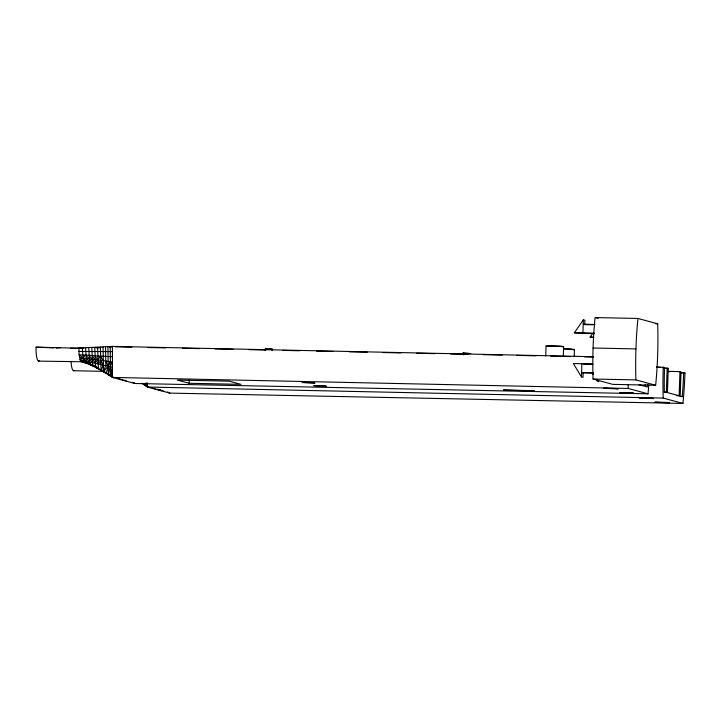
<?xml version="1.0" encoding="UTF-8"?>
<svg xmlns="http://www.w3.org/2000/svg" width="721" height="721" viewBox="0 0 721 721"><rect width="100%" height="100%" fill="white"/><g stroke="black" fill="none" stroke-linecap="round" stroke-linejoin="round"><path stroke-width="1.08" d="M593.446 356.724L112.404 346.386L112.503 377.416L134.899 383.491L647.99 393.819A108.592 24.208 -88.8 0 0 648.801 384.888M91.63 364.898L80.671 361.356L79.103 354.732L78.931 348.045L112.404 346.386M82.311 347.946L83.357 361.347L101.057 370.252L112.503 377.416L628.252 388.466L647.99 393.819M85.592 347.846L86.592 362.843M88.764 347.729L89.719 364.339L96.389 366.908M91.837 347.612L92.73 365.826L97.831 367.647M94.793 347.486L95.623 367.304L98.597 368.503M97.65 347.351L98.398 368.782L103.076 370.54M100.399 347.207L101.057 370.252L102.616 370.702M103.031 347.053L103.59 371.703L107.636 373.604M105.545 346.9L105.816 365.448L103.59 371.703L106.347 372.64M107.952 346.738L108.303 374.587L113.9 377.795L110.466 376.011L110.241 346.567M189.136 383.275L177.348 380.084L229.224 381.157L241.003 384.356L189.136 383.275L189.244 379.985M265.265 350.523L265.337 348.333L272.547 349.216L270.402 349.171M463.432 354.885L463.504 352.695L470.714 353.569L468.569 353.533M545.734 355.913L546.058 346.035M563.299 356.525L563.633 346.648M574.222 356.165L574.439 349.586M593.392 372.739L581.604 372.496L583.163 372.91L583.019 377.308L581.459 376.885L581.892 363.708M593.338 324.81L584.767 324.63L584.911 320.241L583.352 319.818L582.919 332.985L584.47 333.408M645.331 384.239L645.259 386.438L647.305 386.988L647.512 384.401M664.122 392.251L666.375 392.296L667.177 368.152L663.852 368.089M667.177 368.152L668.25 368.449L667.448 392.584L679.137 395.757L679.939 371.621L667.565 371.36M680.002 396.559L682.255 396.604L682.535 393.152A108.529 24.19 -88.8 0 0 683.661 372.631L680.291 372.559M110.466 376.011L112.215 367.16L80.013 359.842L85.727 355.156L92.658 362.42M683.661 372.631L684.95 372.982A108.592 24.208 -88.8 0 1 682.94 403.436L169.85 393.107L147.454 387.033L145.417 385.618L145.939 382.968M106.005 373.154L110.106 361.663L112.17 361.978L110.214 366.601L108.303 374.587L110.061 375.136M79.481 357.589L97.921 359.932L100.39 356.066L112.188 356.787M594.122 333.607L574.34 332.805L583.352 319.818M593.816 337.554L590.12 337.086L592.518 333.625M460.692 354.516L463.504 352.695M109.412 347.134L111.701 346.963M100.94 347.648L96.254 347.882M70.748 348.243L83.771 348.342L36.068 347.152A13.194 2.938 -88.8 0 0 39.322 360.87M112.26 351.578L78.922 351.478M680.453 372.892L684.95 372.982M637.95 318.457L595.077 317.564A108.592 24.208 -88.8 0 0 593.041 379.021L612.787 384.374L655.65 385.266A108.592 24.208 -88.8 0 0 657.687 323.81L637.95 318.457A108.592 24.208 -88.8 0 0 635.913 379.904L655.65 385.266M655.488 323.765L657.687 323.81M594.996 324.45L583.208 324.207L584.767 324.63M574.34 332.805L594.708 333.228M590.12 337.086L593.329 337.158M593.077 348.018L635.94 348.91M114.99 346.801L131.88 347.171M147.643 347.504L165.659 347.892M182.548 348.252L199.438 348.613M215.2 348.946L233.216 349.334M248.988 349.676L265.878 350.036M282.767 350.397L299.657 350.757M316.546 351.118L333.435 351.478M349.198 351.821L367.214 352.199M382.977 352.542L400.993 352.93M416.756 353.263L434.772 353.65M450.535 353.984L468.551 354.371M483.196 354.687L502.339 355.092M516.975 355.408L536.118 355.823M550.754 356.129L569.896 356.544M584.533 356.859L593.545 357.048M60.375 347.837L56.085 347.756L56.815 347.955M53.597 347.882L36.068 347.152M592.617 363.934L573.321 363.537L581.459 376.885M583.451 364.132L593.095 364.339M656.489 366.944L664.528 367.431A108.529 24.19 -88.8 0 0 664.275 388.195L664.329 391.746L666.375 392.296M656.642 367.268L660.021 367.34M664.879 368.377L668.25 368.449M667.7 371.63L669.917 371.675M38.546 361.113L82.185 361.762L86.105 362.789L85.159 362.96L81.689 360.599L80.671 361.356L90.44 364.204M583.163 372.91L592.806 373.118M593.041 379.021L635.913 379.904M73.497 370.729L104.275 371.369M676.884 395.712L679.137 395.757M146.678 383.139L147.454 387.033L663.203 398.082L682.94 403.436M564.192 348.883L571.483 349.297M86.565 361.14L79.103 354.732L100.39 356.066L103.148 360.644L110.106 361.663M549.961 346.422L548.257 346.107L561.289 346.477M94.857 355.723L97.921 359.932L103.148 360.644M103.004 370.747L101.057 370.252L103.427 364.862L100.598 360.293M596.123 317.844L598.196 318.412M679.939 371.621L681.012 371.91L680.209 396.054L682.255 396.604M638.869 384.708L644.186 386.15M598.79 381.589L597.231 381.166L596.069 379.255M78.931 348.045L80.392 348.441M87.079 363.078L89.999 363.925L88.872 364.024L81.689 360.599L90.359 364.096L80.013 359.842M95.623 367.304L98.732 368.269M89.719 364.339L95.037 366.088M91.324 364.493L93.712 365.385M83.357 361.347L90.792 364.24M167.569 391.963L169.85 393.107M132.619 382.346L134.899 383.491L133.322 382.427M153.961 388.322L155.853 389.313M143.254 384.203L148.85 387.411L141.722 383.239M118.073 378.219L120.903 379.697L119.371 378.642M159.747 389.737L161.45 390.827L159.999 389.529M124.796 380.12L126.499 381.211M157.025 389.025L158.656 390.07M122.074 379.408L123.706 380.454M162.477 390.403L164.253 391.593M269.627 348.423L272.322 350.361M83.348 360.5L86.493 362.807M112.332 372.306L111.34 371.585L112.503 377.416M151.617 387.456L153.05 388.547M86.06 358.4L89.665 361.78M88.872 355.354L95.532 363.042M91.918 355.543L98.29 363.654M97.921 359.932L100.922 364.267M592.004 372.586L593.167 374.487M105.59 360.996L108.078 366.034L103.59 371.703L103.4 370.936M147.318 382.941L147.454 387.033M145.363 383.527L145.417 385.618M663.203 398.082A108.592 24.208 -88.8 0 1 663.239 367.088M548.393 346.45A8.796 0.478 1.9 0 1 548.33 345.81A8.796 0.478 1.9 0 1 560.163 346.134A8.796 0.478 1.9 0 1 562.281 346.837M628.252 388.466A108.592 24.208 -88.8 0 1 628.144 384.392M563.705 348.748A8.796 0.478 1.9 0 1 572.825 349.234A8.796 0.478 1.9 0 1 573.096 349.775M74.272 370.486A13.194 2.938 -88.8 0 1 71.037 361.32M616.599 388.529L603.738 388.259L618.158 388.943L616.599 388.529M313.157 382.707L302.009 382.472L314.906 383.184L313.157 382.707M324.838 385.879L313.698 385.645L326.595 386.357L324.838 385.879M533.387 390.656L503.375 390.025L534.549 390.971L533.387 390.656M632.371 392.81L619.51 392.539L633.93 393.233L632.371 392.81M652.063 398.154L639.203 397.884L653.614 398.569L652.063 398.154M667.835 402.435L654.974 402.165L669.394 402.859L667.835 402.435"/></g></svg>
